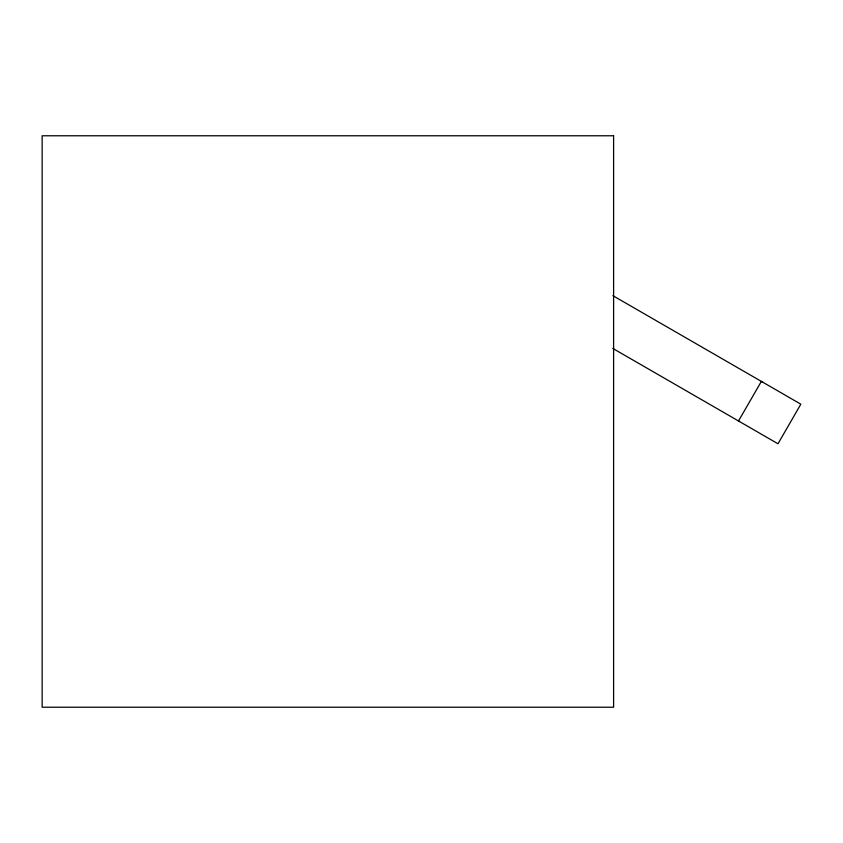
<?xml version="1.0" encoding="UTF-8"?>
<svg xmlns="http://www.w3.org/2000/svg" width="843" height="843" viewBox="0 0 843 843"><rect width="100%" height="100%" fill="white"/><g stroke="black" fill="none" stroke-linecap="round" stroke-linejoin="round"><path stroke-width="1.26" d="M762.325 381.942L761.366 381.394L738.51 420.984L739.469 421.542M612.882 295.661L800.85 404.187L777.994 443.776L612.766 348.391M613.609 135.776L42.15 135.776L42.15 707.224L613.609 707.224L613.609 135.776"/></g></svg>
